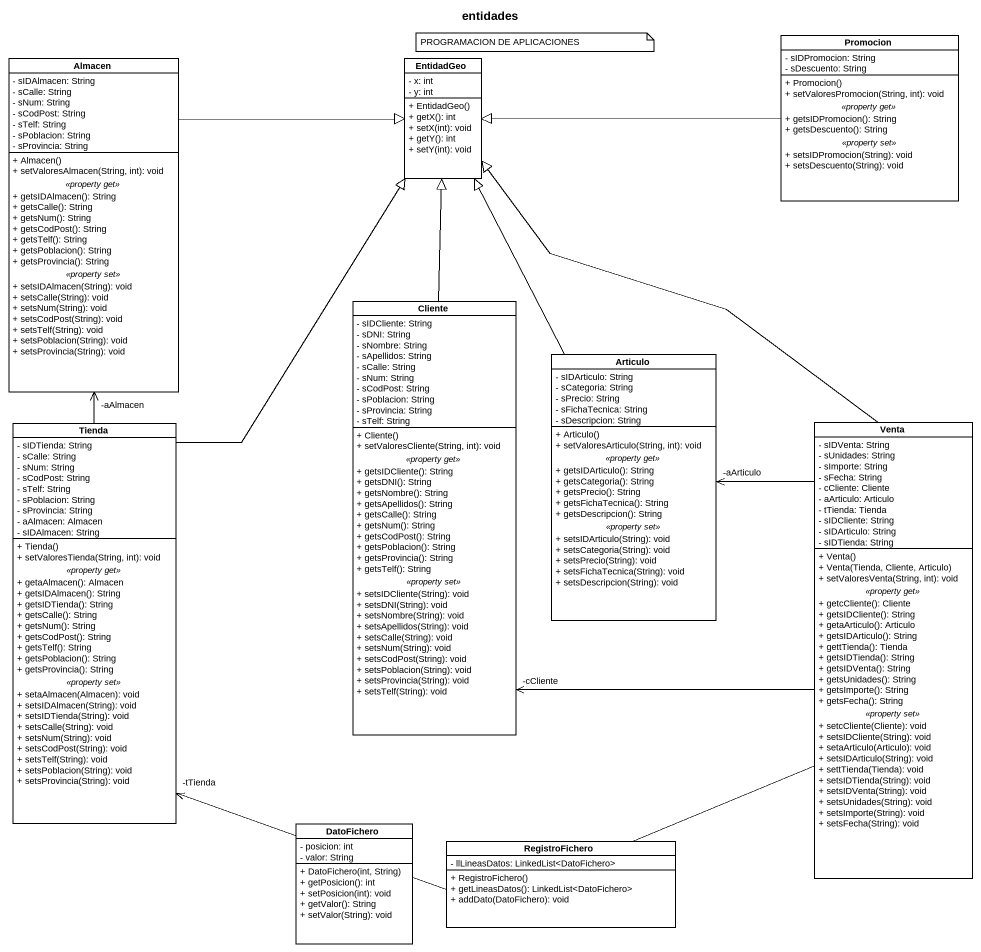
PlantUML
@startuml
title entidades
hide circle
hide empty members
skinparam classAttributeIconSize 0
class Promocion {
  - sIDPromocion: String
  - sDescuento: String
  --
  + Promocion()
  + setValoresPromocion(String, int): void
  .. <<property get>> ..
  + getsIDPromocion(): String
  + getsDescuento(): String
  .. <<property set>> ..
  + setsIDPromocion(String): void
  + setsDescuento(String): void
}
class Almacen {
  - sIDAlmacen: String
  - sCalle: String
  - sNum: String
  - sCodPost: String
  - sTelf: String
  - sPoblacion: String
  - sProvincia: String
  --
  + Almacen()
  + setValoresAlmacen(String, int): void
  .. <<property get>> ..
  + getsIDAlmacen(): String
  + getsCalle(): String
  + getsNum(): String
  + getsCodPost(): String
  + getsTelf(): String
  + getsPoblacion(): String
  + getsProvincia(): String
  .. <<property set>> ..
  + setsIDAlmacen(String): void
  + setsCalle(String): void
  + setsNum(String): void
  + setsCodPost(String): void
  + setsTelf(String): void
  + setsPoblacion(String): void
  + setsProvincia(String): void
}
class EntidadGeo {
  - x: int
  - y: int
  + EntidadGeo()
  + getX(): int
  + setX(int): void
  + getY(): int
  + setY(int): void
}
class Cliente {
  - sIDCliente: String
  - sDNI: String
  - sNombre: String
  - sApellidos: String
  - sCalle: String
  - sNum: String
  - sCodPost: String
  - sPoblacion: String
  - sProvincia: String
  - sTelf: String
  --
  + Cliente()
  + setValoresCliente(String, int): void
  .. <<property get>> ..
  + getsIDCliente(): String
  + getsDNI(): String
  + getsNombre(): String
  + getsApellidos(): String
  + getsCalle(): String
  + getsNum(): String
  + getsCodPost(): String
  + getsPoblacion(): String
  + getsProvincia(): String
  + getsTelf(): String
  .. <<property set>> ..
  + setsIDCliente(String): void
  + setsDNI(String): void
  + setsNombre(String): void
  + setsApellidos(String): void
  + setsCalle(String): void
  + setsNum(String): void
  + setsCodPost(String): void
  + setsPoblacion(String): void
  + setsProvincia(String): void
  + setsTelf(String): void
}
class Articulo {
  - sIDArticulo: String
  - sCategoria: String
  - sPrecio: String
  - sFichaTecnica: String
  - sDescripcion: String
  --
  + Articulo()
  + setValoresArticulo(String, int): void
  .. <<property get>> ..
  + getsIDArticulo(): String
  + getsCategoria(): String
  + getsPrecio(): String
  + getsFichaTecnica(): String
  + getsDescripcion(): String
  .. <<property set>> ..
  + setsIDArticulo(String): void
  + setsCategoria(String): void
  + setsPrecio(String): void
  + setsFichaTecnica(String): void
  + setsDescripcion(String): void
}
class Tienda {
  - sIDTienda: String
  - sCalle: String
  - sNum: String
  - sCodPost: String
  - sTelf: String
  - sPoblacion: String
  - sProvincia: String
  - aAlmacen: Almacen
  - sIDAlmacen: String
  --
  + Tienda()
  + setValoresTienda(String, int): void
  .. <<property get>> ..
  + getaAlmacen(): Almacen
  + getsIDAlmacen(): String
  + getsIDTienda(): String
  + getsCalle(): String
  + getsNum(): String
  + getsCodPost(): String
  + getsTelf(): String
  + getsPoblacion(): String
  + getsProvincia(): String
  .. <<property set>> ..
  + setaAlmacen(Almacen): void
  + setsIDAlmacen(String): void
  + setsIDTienda(String): void
  + setsCalle(String): void
  + setsNum(String): void
  + setsCodPost(String): void
  + setsTelf(String): void
  + setsPoblacion(String): void
  + setsProvincia(String): void
}
class Venta {
  - sIDVenta: String
  - sUnidades: String
  - sImporte: String
  - sFecha: String
  - cCliente: Cliente
  - aArticulo: Articulo
  - tTienda: Tienda
  - sIDCliente: String
  - sIDArticulo: String
  - sIDTienda: String
  --
  + Venta()
  + Venta(Tienda, Cliente, Articulo)
  + setValoresVenta(String, int): void
  .. <<property get>> ..
  + getcCliente(): Cliente
  + getsIDCliente(): String
  + getaArticulo(): Articulo
  + getsIDArticulo(): String
  + gettTienda(): Tienda
  + getsIDTienda(): String
  + getsIDVenta(): String
  + getsUnidades(): String
  + getsImporte(): String
  + getsFecha(): String
  .. <<property set>> ..
  + setcCliente(Cliente): void
  + setsIDCliente(String): void
  + setaArticulo(Articulo): void
  + setsIDArticulo(String): void
  + settTienda(Tienda): void
  + setsIDTienda(String): void
  + setsIDVenta(String): void
  + setsUnidades(String): void
  + setsImporte(String): void
  + setsFecha(String): void
}
class DatoFichero {
  - posicion: int
  - valor: String
  + DatoFichero(int, String)
  + getPosicion(): int
  + setPosicion(int): void
  + getValor(): String
  + setValor(String): void
}
class RegistroFichero {
  - llLineasDatos: LinkedList<DatoFichero>
  + RegistroFichero()
  + getLineasDatos(): LinkedList<DatoFichero>
  + addDato(DatoFichero): void
}
Promocion -left-|> EntidadGeo
Almacen -right-|> EntidadGeo
Cliente -up-|> EntidadGeo
Articulo -up-|> EntidadGeo
Tienda -up-> "-aAlmacen" Almacen
Tienda -up-|> EntidadGeo
Venta -up-|> EntidadGeo
Venta -left-> "-cCliente" Cliente
Venta -up-> "-aArticulo" Articulo
Venta -left-> "-tTienda" Tienda
note as N1
  PROGRAMACION DE APLICACIONES
end note
@enduml
